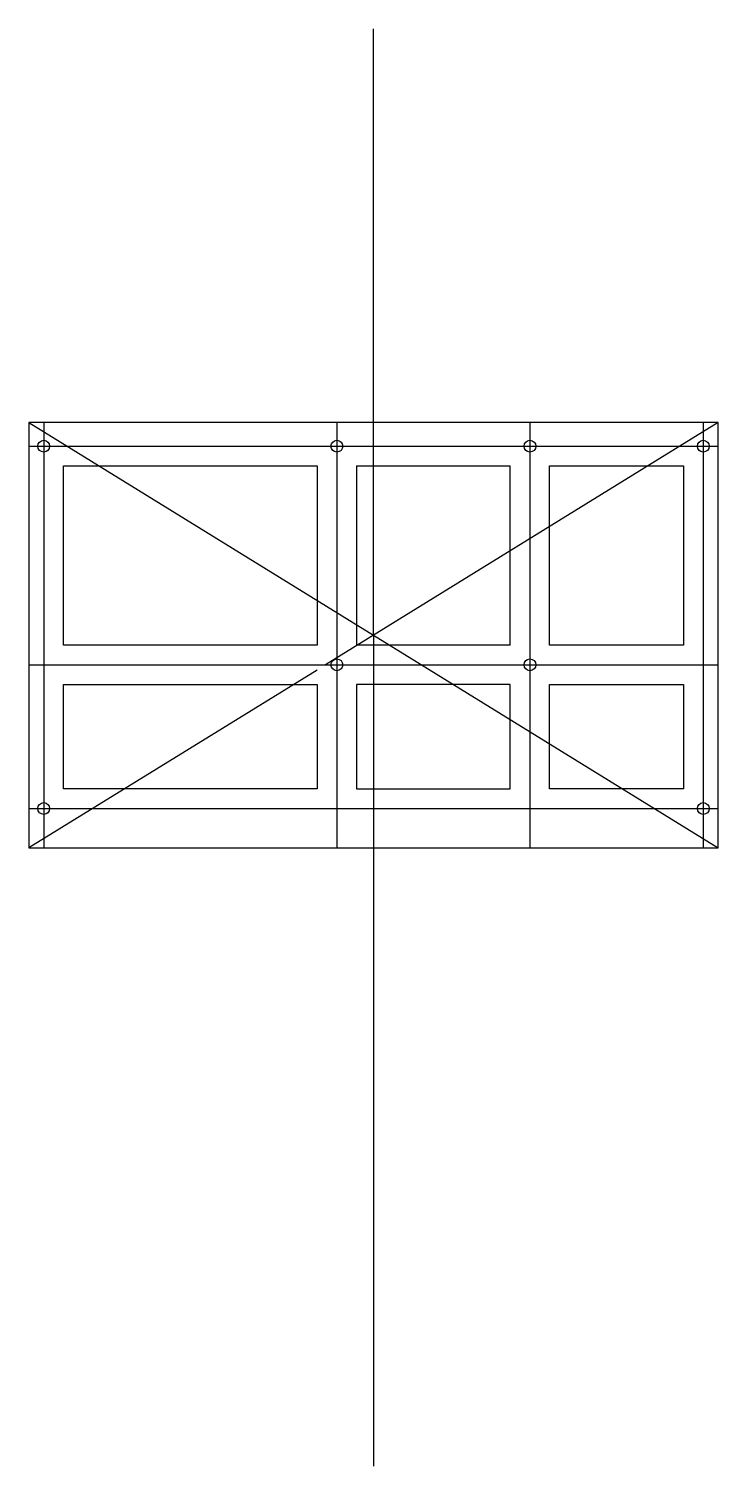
# Model space of a CAD drawing. Header units: millimetres. Extents: x -87 to 88, y -211 to 154.
import ezdxf

# ---------------------------------------------------------------- set-up
doc = ezdxf.new("R2010")
doc.units = ezdxf.units.MM
doc.layers.get('0').update_dxf_attribs({"linetype": 'CONTINUOUS'})

msp = doc.modelspace()

# ---------------------------------------------------------------- linework, layer by layer
for p, q in [((0, 0), (0, 154)), ((-87.5, 54), (87.5, -54)), ((-83.7, 54), (-83.7, -54)), ((87.5, 54), (-12.15, -7.5)), ((-9.3, 54), (-9.3, -54)), ((39.7, 54), (39.7, -54)), ((83.7, 54), (83.7, -54)), ((-87.5, 48), (87.5, 48)), ((-4.3, 43), (-4.3, -2.65)), ((-4.3, 43), (34.7, 43)), ((34.7, -2.5), (34.7, 43)), ((0, 0), (0, -211)), ((34.7, -2.5), (-4.3, -2.5)), ((-87.5, -7.5), (87.5, -7.5)), ((-14.3, -8.83), (-87.5, -54)), ((-87.5, -44), (87.5, -44))]:
    msp.add_line(p, q)
for points in [[(87.5, 54), (-87.5, 54), (-87.5, -54), (87.5, -54)], [(-78.7, -2.5), (-78.7, 43), (-14.3, 43), (-14.3, -2.5)], [(78.7, 43), (78.7, -2.5), (44.7, -2.5), (44.7, 43)], [(-78.7, -39), (-78.7, -12.5), (-14.3, -12.5), (-14.3, -39)], [(-4.3, -12.5), (-4.3, -39), (34.7, -39), (34.7, -12.5)], [(78.7, -12.5), (78.7, -39), (44.7, -39), (44.7, -12.5)]]:
    msp.add_lwpolyline(points, close=True)
for centre in [(-83.7, 48), (-9.3, 48), (39.7, 48), (83.7, 48), (-9.3, -7.5), (39.7, -7.5), (-83.7, -44), (83.7, -44)]:
    msp.add_circle(centre, 1.5)

doc.saveas('drawing.dxf')
